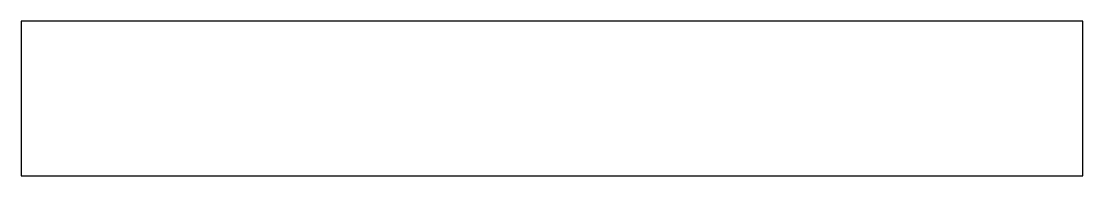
# Model space of a CAD drawing. Header units: millimetres. Extents: x -698 to 0, y 0 to 102.
import ezdxf

# ---------------------------------------------------------------- set-up
doc = ezdxf.new("R2010")
doc.units = ezdxf.units.MM

msp = doc.modelspace()

# ---------------------------------------------------------------- linework, layer by layer
at = {"color": 7, "linetype": 'Continuous', "lineweight": 25}
for p, q in [((-698.5, 101.6), (-698.5, 0)), ((0, 101.6), (-698.5, 101.6)), ((0, 0), (0, 101.6)), ((-698.5, 0), (0, 0))]:
    msp.add_line(p, q, dxfattribs=at)

doc.saveas('drawing.dxf')
